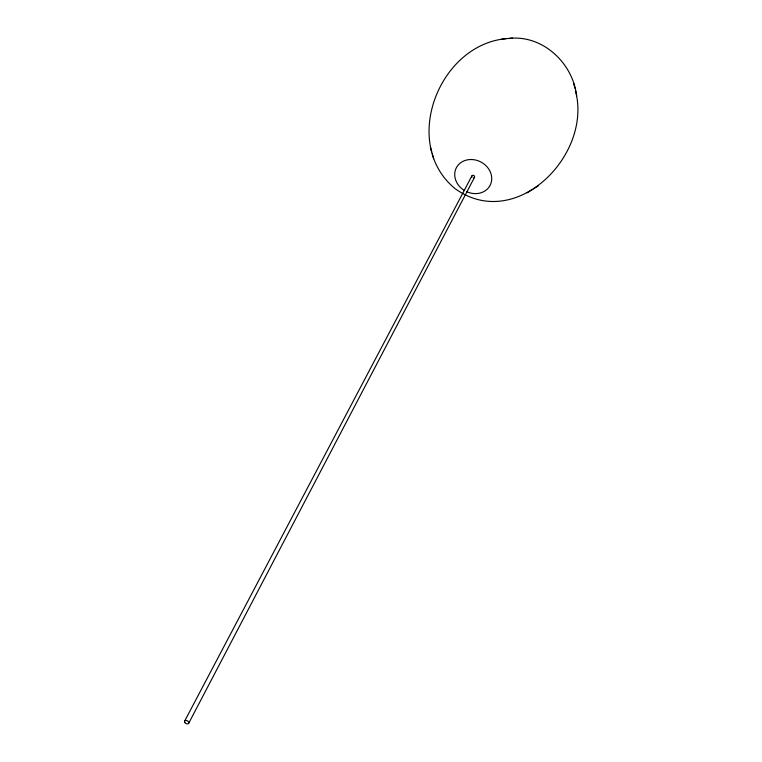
<?xml version="1.0" encoding="UTF-8"?>
<svg xmlns="http://www.w3.org/2000/svg" width="762" height="762" viewBox="0 0 762 762"><rect width="100%" height="100%" fill="white"/><g stroke="black" fill="none" stroke-linecap="round" stroke-linejoin="round"><path stroke-width="1.14" d="M188.719 723.233L474.497 177.327M184.633 721.138L471.849 175.984M505.692 38.71C438.569 45.206 400.631 143.742 454.952 188.547C515.731 232.762 592.817 154.743 575.424 90.649M527.104 192.805L532.095 189.709M533.219 188.976L538.553 185.671M509.368 38.395C542.896 34.785 572.91 63.256 576.624 95.755M501.891 39.062L512.559 38.1M430.387 146.971L431.816 152.143M432.378 154.076L433.654 158.744M573.767 83.601L574.843 88.23M464.115 190.31A19.031 16.469 27.7 0 1 463.01 161.325A19.031 16.469 27.7 0 1 491.614 176.679A19.031 16.469 27.7 0 1 466.715 191.71M472.011 177.317A1.486 1.286 27.7 0 1 472.421 175.451A1.486 1.286 27.7 0 1 474.469 176.213A1.486 1.286 27.7 0 1 473.707 177.946M184.747 722.414A2.296 1.534 27.7 0 0 188.471 723.557A2.296 1.534 27.7 0 0 186.804 720.585A2.296 1.534 27.7 0 0 184.747 722.414"/></g></svg>
